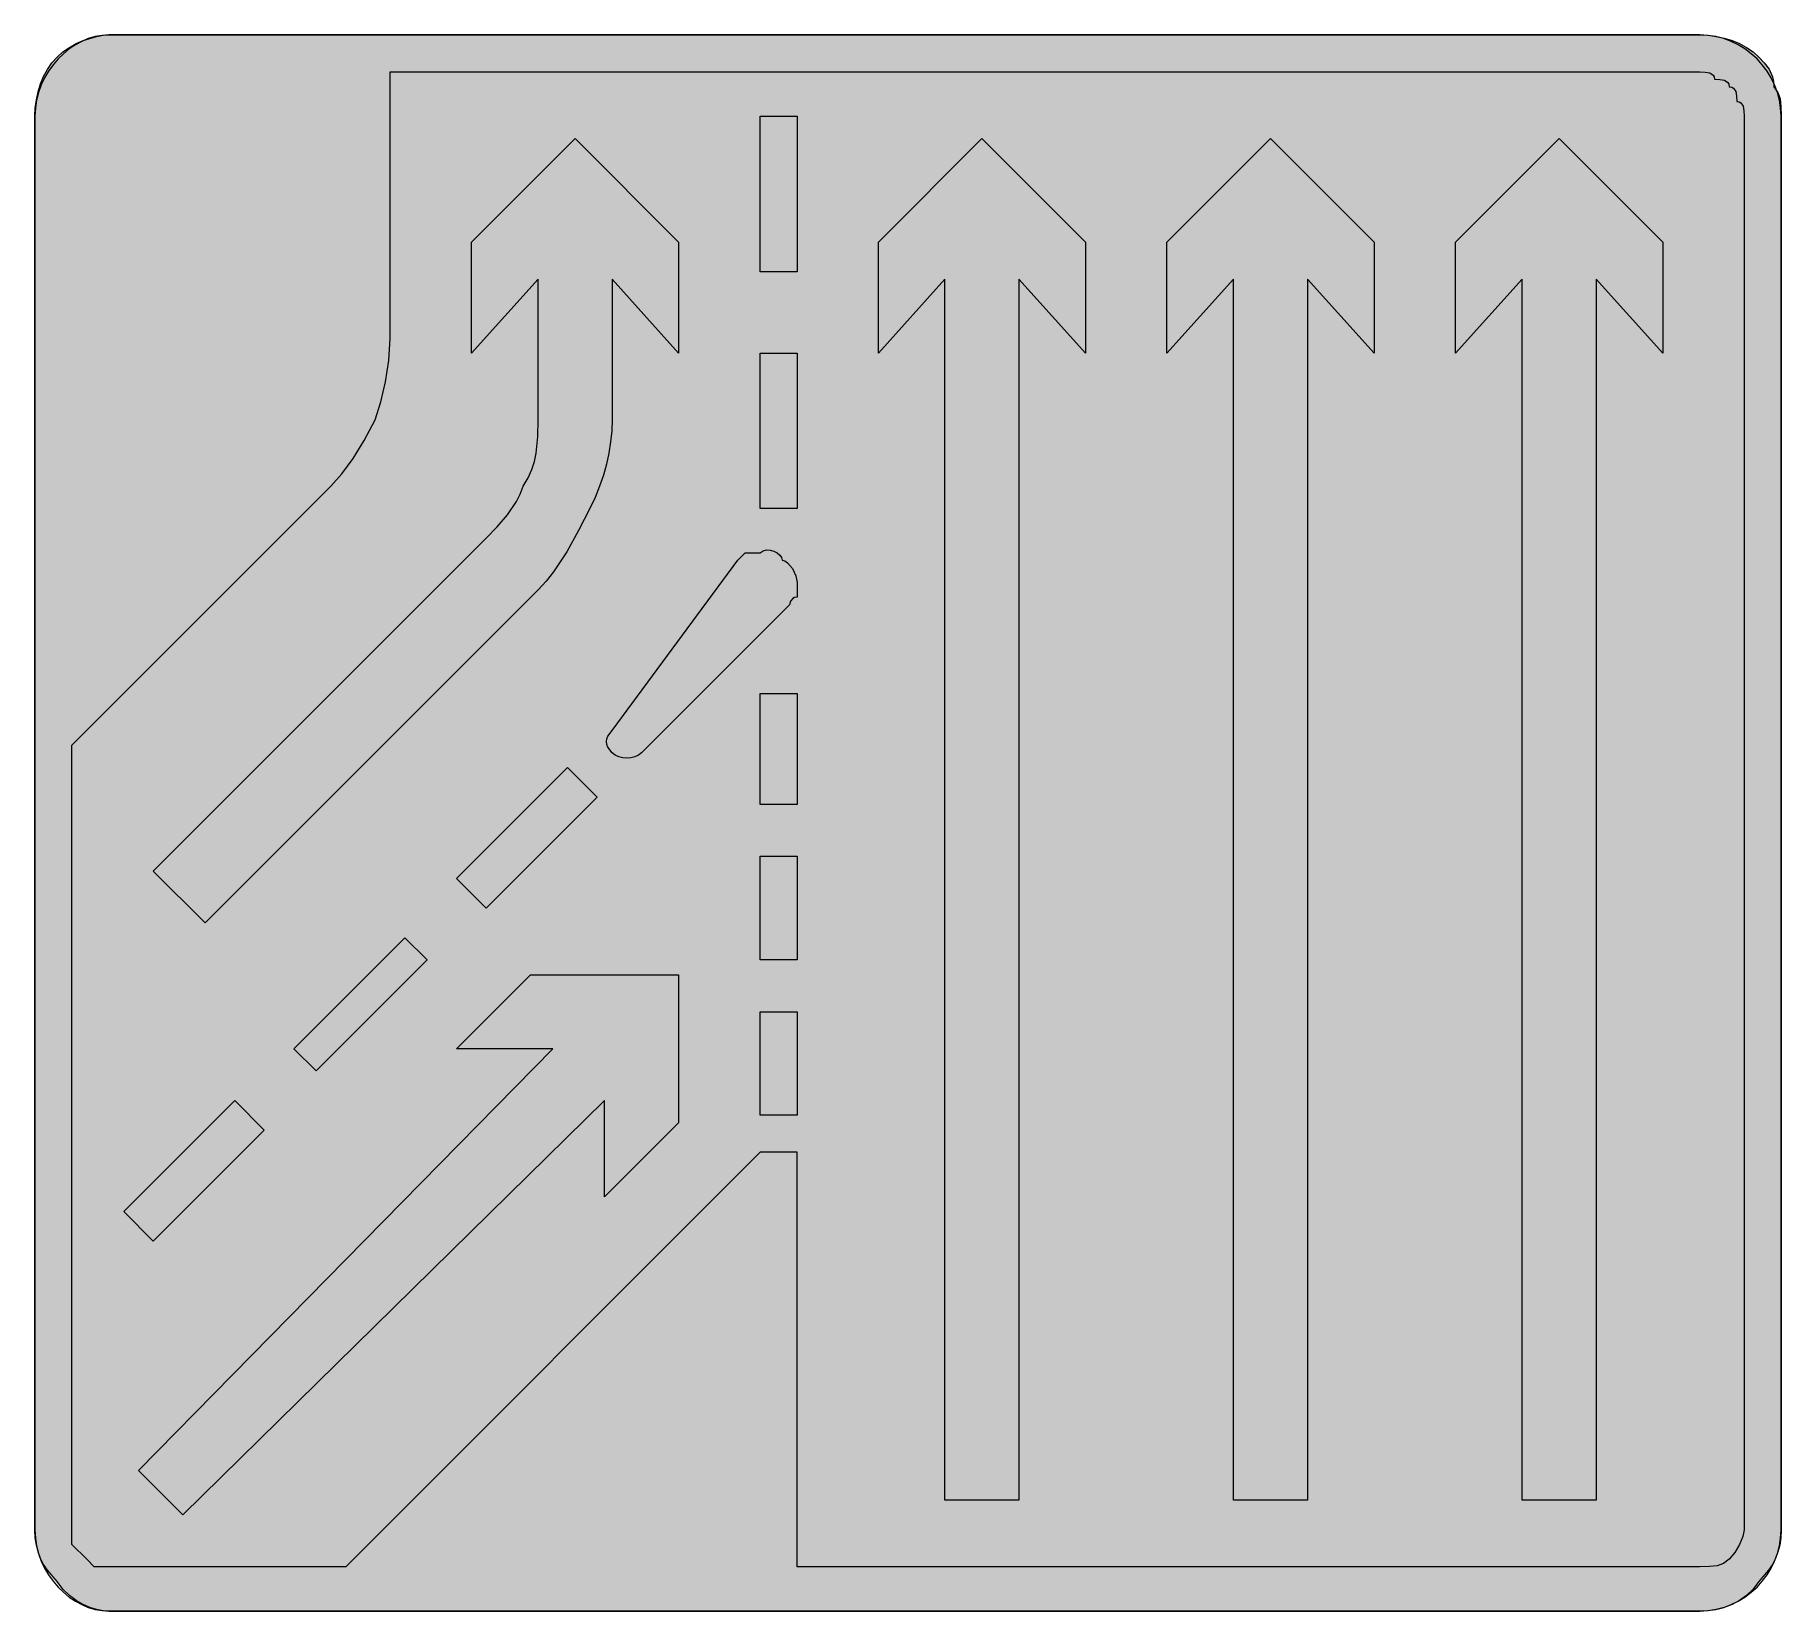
# Model space of a CAD drawing. Header units: metres. Extents: x 136 to 419, y 8 to 264.
import ezdxf

# ---------------------------------------------------------------- set-up
doc = ezdxf.new("R2010")
doc.units = ezdxf.units.M
for name, color, linetype, true_color in [('FILL_BLUE_0000FF', 7, 'Continuous', 0x0000ff), ('FILL_WHITE_FFFFFF', 7, 'Continuous', 0xffffff), ('STROKE_BLUE_0000FF', 7, 'Continuous', 0x0000ff)]:
    doc.layers.add(name, color=color, linetype=linetype, true_color=true_color)

msp = doc.modelspace()

# ---------------------------------------------------------------- hatches: boundary and pattern name
at = {"layer": 'FILL_BLUE_0000FF', "true_color": 0x0000ff}
h = msp.add_hatch(color=7, dxfattribs=at)
h.dxf.hatch_style = 1
h.paths.add_polyline_path([(406.05, 258), (406.93, 257.98), (407.7, 257.85), (408.24, 257.49), (408.4, 257.2), (408.45, 256.8), (409.33, 256.78), (410.1, 256.65), (410.64, 256.29), (410.8, 256), (410.85, 255.6), (411.25, 255.55), (411.54, 255.39), (411.9, 254.85), (412.03, 254.08), (412.05, 253.2), (412.45, 253.15), (412.74, 252.99), (413.1, 252.45), (413.23, 251.68), (413.25, 250.8), (413.25, 21.6), (413.04, 20.51), (412.5, 19.2), (411.73, 17.89), (410.85, 16.8), (409.93, 16.11), (408.9, 15.75), (407.64, 15.62), (406.05, 15.6), (259.65, 15.6), (259.65, 82.8), (253.65, 82.8), (186.45, 15.6), (148.05, 15.6), (145.65, 15.6), (144.45, 16.8), (142.05, 19.2), (142.05, 21.6), (142.05, 148.8), (184.05, 190.8), (185.85, 192.82), (187.65, 195.3), (189.45, 198.22), (191.25, 201.6), (192.13, 204.51), (192.9, 207.75), (193.44, 211.22), (193.65, 214.8), (193.65, 258), (406.05, 258)])
at = {"layer": 'FILL_WHITE_FFFFFF', "true_color": 0xffffff}
h = msp.add_hatch(color=7, dxfattribs=at)
h.dxf.hatch_style = 1
h.paths.add_polyline_path([(407.4, 263.94), (408.73, 263.77), (410.04, 263.49), (411.3, 263.1), (412.51, 262.59), (413.64, 261.97), (414.7, 261.24), (415.65, 260.4), (416.53, 259.48), (417.3, 258.45), (417.84, 257.19), (418, 256.45), (418.05, 255.6), (418.74, 254.68), (419.1, 253.65), (419.23, 252.39), (419.25, 250.8), (419.25, 21.6), (419.19, 20.3), (419.03, 19.11), (418.74, 17.99), (418.35, 16.95), (417.84, 15.96), (417.23, 15.02), (415.65, 13.2), (414.7, 11.96), (413.64, 10.93), (412.51, 10.1), (411.3, 9.45), (410.04, 8.97), (408.73, 8.64), (407.4, 8.46), (406.05, 8.4), (148.05, 8.4), (147.1, 8.46), (146.06, 8.64), (144.97, 8.97), (143.85, 9.45), (142.73, 10.1), (141.64, 10.93), (140.6, 11.96), (139.65, 13.2), (138.07, 15.02), (137.46, 15.96), (136.95, 16.95), (136.56, 17.99), (136.28, 19.11), (136.11, 20.3), (136.05, 21.6), (136.05, 250.8), (136.11, 252.15), (136.28, 253.48), (136.56, 254.79), (136.95, 256.05), (137.46, 257.26), (138.07, 258.39), (138.81, 259.45), (139.65, 260.4), (140.6, 261.24), (141.64, 261.97), (142.73, 262.59), (143.85, 263.1), (146.06, 263.77), (147.1, 263.94), (148.05, 264), (406.05, 264), (407.4, 263.94)])
h = msp.add_hatch(color=7, dxfattribs=at)
h.dxf.hatch_style = 1
h.paths.add_polyline_path([(253.65, 225.6), (253.65, 250.8), (259.65, 250.8), (259.65, 225.6), (253.65, 225.6)])
h = msp.add_hatch(color=7, dxfattribs=at)
h.dxf.hatch_style = 1
h.paths.add_polyline_path([(240.45, 230.4), (240.45, 212.4), (229.65, 224.4), (229.65, 201.6), (229.59, 199.8), (229.42, 198), (229.14, 196.2), (228.75, 194.4), (228.24, 192.6), (227.63, 190.8), (226.89, 189), (226.05, 187.2), (224.23, 183.62), (222.3, 180.15), (220.14, 176.91), (218.95, 175.4), (217.65, 174), (163.65, 120), (155.25, 128.4), (209.25, 182.4), (211.03, 184.22), (212.7, 186.15), (214.14, 188.31), (214.75, 189.5), (215.25, 190.8), (216.04, 192.15), (216.64, 193.5), (217.06, 194.85), (217.35, 196.2), (217.61, 198.9), (217.65, 201.6), (217.65, 224.4), (206.85, 212.4), (206.85, 230.4), (223.65, 247.2), (240.45, 230.4)])
h = msp.add_hatch(color=7, dxfattribs=at)
h.dxf.hatch_style = 1
h.paths.add_polyline_path([(289.65, 247.2), (306.45, 230.4), (306.45, 212.4), (295.65, 224.4), (295.65, 26.4), (283.65, 26.4), (283.65, 224.4), (272.85, 212.4), (272.85, 230.4), (289.65, 247.2)])
h = msp.add_hatch(color=7, dxfattribs=at)
h.dxf.hatch_style = 1
h.paths.add_polyline_path([(336.45, 247.2), (353.25, 230.4), (353.25, 212.4), (342.45, 224.4), (342.45, 26.4), (330.45, 26.4), (330.45, 224.4), (319.65, 212.4), (319.65, 230.4), (336.45, 247.2)])
h = msp.add_hatch(color=7, dxfattribs=at)
h.dxf.hatch_style = 1
h.paths.add_polyline_path([(383.25, 247.2), (400.05, 230.4), (400.05, 212.4), (389.25, 224.4), (389.25, 26.4), (377.25, 26.4), (377.25, 224.4), (366.45, 212.4), (366.45, 230.4), (383.25, 247.2)])
h = msp.add_hatch(color=7, dxfattribs=at)
h.dxf.hatch_style = 1
h.paths.add_polyline_path([(253.65, 187.2), (253.65, 212.4), (259.65, 212.4), (259.65, 187.2), (253.65, 187.2)])
h = msp.add_hatch(color=7, dxfattribs=at)
h.dxf.hatch_style = 1
h.paths.add_polyline_path([(250.05, 178.8), (251.25, 180), (253.65, 180), (254.15, 180.34), (254.72, 180.49), (255.32, 180.46), (255.9, 180.3), (256.43, 180.02), (256.86, 179.66), (257.14, 179.25), (257.25, 178.8), (257.7, 178.69), (258.13, 178.41), (258.9, 177.45), (259.44, 176.27), (259.65, 175.2), (259.65, 172.8), (259.25, 172.75), (258.96, 172.61), (258.6, 172.2), (258.45, 171.6), (234.45, 147.6), (233.95, 147.21), (233.36, 146.92), (232.72, 146.76), (232.05, 146.7), (231.38, 146.76), (230.74, 146.92), (230.15, 147.21), (229.65, 147.6), (228.98, 148.5), (228.81, 148.95), (228.75, 149.4), (228.81, 149.85), (228.98, 150.3), (229.65, 151.2), (250.05, 178.8)])
h = msp.add_hatch(color=7, dxfattribs=at)
h.dxf.hatch_style = 1
h.paths.add_polyline_path([(253.65, 139.2), (253.65, 157.2), (259.65, 157.2), (259.65, 139.2), (253.65, 139.2)])
h = msp.add_hatch(color=7, dxfattribs=at)
h.dxf.hatch_style = 1
h.paths.add_polyline_path([(222.45, 145.2), (227.25, 140.4), (209.25, 122.4), (204.45, 127.2), (222.45, 145.2)])
h = msp.add_hatch(color=7, dxfattribs=at)
h.dxf.hatch_style = 1
h.paths.add_polyline_path([(253.65, 114), (253.65, 130.8), (259.65, 130.8), (259.65, 114), (253.65, 114)])
h = msp.add_hatch(color=7, dxfattribs=at)
h.dxf.hatch_style = 1
h.paths.add_polyline_path([(196.05, 117.6), (199.65, 114), (181.65, 96), (178.05, 99.6), (196.05, 117.6)])
h = msp.add_hatch(color=7, dxfattribs=at)
h.dxf.hatch_style = 1
h.paths.add_polyline_path([(152.85, 31.2), (220.05, 99.6), (204.45, 99.6), (216.45, 111.6), (240.45, 111.6), (240.45, 87.6), (228.45, 75.6), (228.45, 91.2), (160.05, 24), (152.85, 31.2)])
h = msp.add_hatch(color=7, dxfattribs=at)
h.dxf.hatch_style = 1
h.paths.add_polyline_path([(253.65, 88.8), (253.65, 105.6), (259.65, 105.6), (259.65, 88.8), (253.65, 88.8)])
h = msp.add_hatch(color=7, dxfattribs=at)
h.dxf.hatch_style = 1
h.paths.add_polyline_path([(168.45, 91.2), (173.25, 86.4), (155.25, 68.4), (150.45, 73.2), (168.45, 91.2)])

# ---------------------------------------------------------------- linework, layer by layer
at = {"layer": 'FILL_BLUE_0000FF', "lineweight": 0, "true_color": 0x0000ff}
msp.add_lwpolyline([(406.05, 258), (406.93, 257.98), (407.7, 257.85), (408.24, 257.49), (408.4, 257.2), (408.45, 256.8), (409.33, 256.78), (410.1, 256.65), (410.64, 256.29), (410.8, 256), (410.85, 255.6), (411.25, 255.55), (411.54, 255.39), (411.9, 254.85), (412.03, 254.08), (412.05, 253.2), (412.45, 253.15), (412.74, 252.99), (413.1, 252.45), (413.23, 251.68), (413.25, 250.8), (413.25, 21.6), (413.04, 20.51), (412.5, 19.2), (411.73, 17.89), (410.85, 16.8), (409.93, 16.11), (408.9, 15.75), (407.64, 15.62), (406.05, 15.6), (259.65, 15.6), (259.65, 82.8), (253.65, 82.8), (186.45, 15.6), (148.05, 15.6), (145.65, 15.6), (144.45, 16.8), (142.05, 19.2), (142.05, 21.6), (142.05, 148.8), (184.05, 190.8), (185.85, 192.82), (187.65, 195.3), (189.45, 198.22), (191.25, 201.6), (192.13, 204.51), (192.9, 207.75), (193.44, 211.22), (193.65, 214.8), (193.65, 258)], close=True, dxfattribs=at)
at = {"layer": 'FILL_WHITE_FFFFFF', "lineweight": 0, "true_color": 0xffffff}
for points in [[(407.4, 263.94), (408.73, 263.77), (410.04, 263.49), (411.3, 263.1), (412.51, 262.59), (413.64, 261.97), (414.7, 261.24), (415.65, 260.4), (416.53, 259.48), (417.3, 258.45), (417.84, 257.19), (418, 256.45), (418.05, 255.6), (418.74, 254.68), (419.1, 253.65), (419.23, 252.39), (419.25, 250.8), (419.25, 21.6), (419.19, 20.3), (419.03, 19.11), (418.74, 17.99), (418.35, 16.95), (417.84, 15.96), (417.23, 15.02), (415.65, 13.2), (414.7, 11.96), (413.64, 10.93), (412.51, 10.1), (411.3, 9.45), (410.04, 8.97), (408.73, 8.64), (407.4, 8.46), (406.05, 8.4), (148.05, 8.4), (147.1, 8.46), (146.06, 8.64), (144.97, 8.97), (143.85, 9.45), (142.73, 10.1), (141.64, 10.93), (140.6, 11.96), (139.65, 13.2), (138.07, 15.02), (137.46, 15.96), (136.95, 16.95), (136.56, 17.99), (136.28, 19.11), (136.11, 20.3), (136.05, 21.6), (136.05, 250.8), (136.11, 252.15), (136.28, 253.48), (136.56, 254.79), (136.95, 256.05), (137.46, 257.26), (138.07, 258.39), (138.81, 259.45), (139.65, 260.4), (140.6, 261.24), (141.64, 261.97), (142.73, 262.59), (143.85, 263.1), (146.06, 263.77), (147.1, 263.94), (148.05, 264), (406.05, 264)], [(253.65, 225.6), (253.65, 250.8), (259.65, 250.8), (259.65, 225.6)], [(240.45, 230.4), (240.45, 212.4), (229.65, 224.4), (229.65, 201.6), (229.59, 199.8), (229.42, 198), (229.14, 196.2), (228.75, 194.4), (228.24, 192.6), (227.63, 190.8), (226.89, 189), (226.05, 187.2), (224.23, 183.62), (222.3, 180.15), (220.14, 176.91), (218.95, 175.4), (217.65, 174), (163.65, 120), (155.25, 128.4), (209.25, 182.4), (211.03, 184.22), (212.7, 186.15), (214.14, 188.31), (214.75, 189.5), (215.25, 190.8), (216.04, 192.15), (216.64, 193.5), (217.06, 194.85), (217.35, 196.2), (217.61, 198.9), (217.65, 201.6), (217.65, 224.4), (206.85, 212.4), (206.85, 230.4), (223.65, 247.2)], [(289.65, 247.2), (306.45, 230.4), (306.45, 212.4), (295.65, 224.4), (295.65, 26.4), (283.65, 26.4), (283.65, 224.4), (272.85, 212.4), (272.85, 230.4)], [(336.45, 247.2), (353.25, 230.4), (353.25, 212.4), (342.45, 224.4), (342.45, 26.4), (330.45, 26.4), (330.45, 224.4), (319.65, 212.4), (319.65, 230.4)], [(383.25, 247.2), (400.05, 230.4), (400.05, 212.4), (389.25, 224.4), (389.25, 26.4), (377.25, 26.4), (377.25, 224.4), (366.45, 212.4), (366.45, 230.4)], [(253.65, 187.2), (253.65, 212.4), (259.65, 212.4), (259.65, 187.2)], [(250.05, 178.8), (251.25, 180), (253.65, 180), (254.15, 180.34), (254.72, 180.49), (255.32, 180.46), (255.9, 180.3), (256.43, 180.02), (256.86, 179.66), (257.14, 179.25), (257.25, 178.8), (257.7, 178.69), (258.13, 178.41), (258.9, 177.45), (259.44, 176.27), (259.65, 175.2), (259.65, 172.8), (259.25, 172.75), (258.96, 172.61), (258.6, 172.2), (258.45, 171.6), (234.45, 147.6), (233.95, 147.21), (233.36, 146.92), (232.72, 146.76), (232.05, 146.7), (231.38, 146.76), (230.74, 146.92), (230.15, 147.21), (229.65, 147.6), (228.98, 148.5), (228.81, 148.95), (228.75, 149.4), (228.81, 149.85), (228.98, 150.3), (229.65, 151.2)], [(253.65, 139.2), (253.65, 157.2), (259.65, 157.2), (259.65, 139.2)], [(222.45, 145.2), (227.25, 140.4), (209.25, 122.4), (204.45, 127.2)], [(253.65, 114), (253.65, 130.8), (259.65, 130.8), (259.65, 114)], [(196.05, 117.6), (199.65, 114), (181.65, 96), (178.05, 99.6)], [(152.85, 31.2), (220.05, 99.6), (204.45, 99.6), (216.45, 111.6), (240.45, 111.6), (240.45, 87.6), (228.45, 75.6), (228.45, 91.2), (160.05, 24)], [(253.65, 88.8), (253.65, 105.6), (259.65, 105.6), (259.65, 88.8)], [(168.45, 91.2), (173.25, 86.4), (155.25, 68.4), (150.45, 73.2)]]:
    msp.add_lwpolyline(points, close=True, dxfattribs=at)
at = {"layer": 'STROKE_BLUE_0000FF', "lineweight": 0, "true_color": 0x0000ff}
msp.add_lwpolyline([(419.25, 21.6), (419.25, 250.8), (419.18, 252.13), (418.98, 253.43), (418.65, 254.69), (418.2, 255.9), (417.64, 257.05), (416.97, 258.14), (416.21, 259.16), (415.35, 260.1), (414.41, 260.96), (413.39, 261.72), (412.3, 262.39), (411.15, 262.95), (409.94, 263.4), (408.68, 263.73), (407.38, 263.93), (406.05, 264), (148.05, 264), (146.93, 263.93), (145.81, 263.73), (144.71, 263.4), (143.64, 262.95), (142.61, 262.39), (141.62, 261.72), (140.68, 260.96), (139.8, 260.1), (138.99, 259.16), (138.26, 258.14), (137.62, 257.05), (137.08, 255.9), (136.64, 254.69), (136.32, 253.43), (136.12, 252.13), (136.05, 250.8), (136.05, 21.6), (136.12, 20.27), (136.32, 18.97), (136.64, 17.71), (137.08, 16.5), (137.62, 15.35), (138.26, 14.26), (138.99, 13.24), (139.8, 12.3), (140.68, 11.44), (141.62, 10.68), (142.61, 10.01), (143.64, 9.45), (144.71, 9), (145.81, 8.67), (146.93, 8.47), (148.05, 8.4), (406.05, 8.4), (407.38, 8.47), (408.68, 8.67), (409.94, 9), (411.15, 9.45), (412.3, 10.01), (413.39, 10.68), (414.41, 11.44), (415.35, 12.3), (416.21, 13.24), (416.97, 14.26), (417.64, 15.35), (418.2, 16.5), (418.65, 17.71), (418.98, 18.97), (419.18, 20.27), (419.25, 21.6)], dxfattribs=at)

doc.saveas('drawing.dxf')
